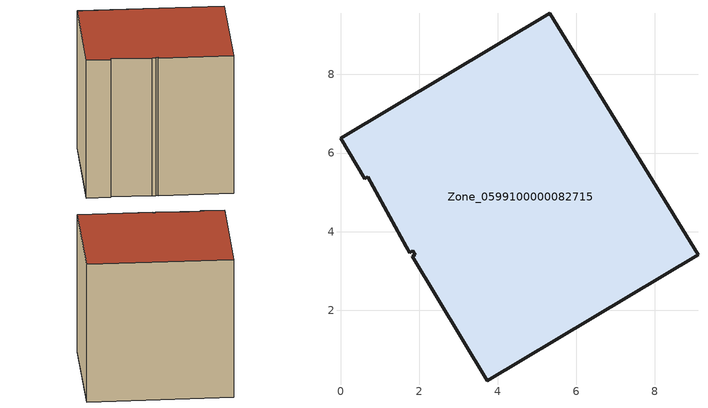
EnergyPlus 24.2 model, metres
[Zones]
Zone_0599100000082715
 floor ground (C_G): 1.67,3.61 0.7,5.4 0.62,5.35 0,6.37 5.33,9.56 9.1,3.42 3.74,0.2 1.82,3.37 1.9,3.42 1.84,3.51 1.76,3.47 z0
 wall outside (C_F): 0.7,5.4 1.67,3.61 1.76,3.47 1.84,3.51 1.9,3.42 1.82,3.37 3.74,0.2 9.1,3.42 5.33,9.56 0,6.37 0.62,5.35 0.7,5.4 z0:7.28
 roof outside (C_R): 9.1,3.42 5.33,9.56 0,6.37 0.62,5.35 0.7,5.4 1.67,3.61 1.76,3.47 1.84,3.51 1.9,3.42 1.82,3.37 3.74,0.2 z7.28
[BUILDING]
Pand.0599100000082715: North Axis=0; Terrain=City; Loads Convergence Tolerance Value=0.04; Temperature Convergence Tolerance Value=0.4; Solar Distribution=FullExterior; Maximum Number of Warmup Days=25; Minimum Number of Warmup Days=1
[Site:Location]
Rotterdam.The.Hague.AP_ZH_NLD Design_Conditions: Latitude=51.96; Longitude=4.45; Time Zone=1; Elevation=-4.5
[SITE:GROUNDTEMPERATURE:BUILDINGSURFACE]
18, 18, 18, 18, 18, 18, 18, 18, 18, 18, 18, 18
[MATERIAL] Thermal Absorptance=0.9; Solar Absorptance=0.7; Visible Absorptance=0.7
Name | Roughness | Thickness | Conductivity | Density | Specific Heat
G.TC.1946 | MediumSmooth | 0.15 | 1 | 540 | 1210
F.TC.1946 | Rough | 0.3 | 0.857143 | 1920 | 840
R.TC.1946 | MediumRough | 0.2 | 0.909091 | 1500 | 1000
[CONSTRUCTION]
C_G: G.TC.1946
C_F: F.TC.1946
C_R: R.TC.1946
[ZONE]
Zone_0599100000082715: Type=1; Multiplier=1; Ceiling Height=Autocalculate; Volume=Autocalculate; Floor Area=autocalculate; Part of Total Floor Area=Yes
[ZONEINFILTRATION:DESIGNFLOWRATE]
Infil_Zone_0599100000082715: Zone or ZoneList or Space or SpaceList=Zone_0599100000082715; Schedule=AlwaysOn; Design Flow Rate Calculation Method=Flow/Area; Flow Rate per Floor Area=0.003; Constant Term Coefficient=1; Temperature Term Coefficient=0; Velocity Term Coefficient=0; Velocity Squared Term Coefficient=0
[HVACTEMPLATE:ZONE:IDEALLOADSAIRSYSTEM]
Zone_0599100000082715: Maximum Heating Supply Air Temperature=50; Minimum Cooling Supply Air Temperature=13; Maximum Heating Supply Air Humidity Ratio=0.0156; Minimum Cooling Supply Air Humidity Ratio=0.0077; Heating Limit=NoLimit; Cooling Limit=NoLimit; Dehumidification Control Type=ConstantSensibleHeatRatio; Cooling Sensible Heat Ratio=0.7; Dehumidification Setpoint=60; Humidification Control Type=None; Humidification Setpoint=30; Outdoor Air Method=None; Outdoor Air Flow Rate per Person=0.00944; Outdoor Air Flow Rate per Zone Floor Area=0; Outdoor Air Flow Rate per Zone=0; Demand Controlled Ventilation Type=None; Outdoor Air Economizer Type=NoEconomizer; Heat Recovery Type=None; Sensible Heat Recovery Effectiveness=0.7; Latent Heat Recovery Effectiveness=0.65
[ZONECONTROL:THERMOSTAT]
ThermostatControl_Zone_0599100000082715: Zone or ZoneList=Zone_0599100000082715; Control Type Schedule=DualSetpointControlType; Control 1=Thermostat_Zone_0599100000082715; Temperature Difference Between Cutout And Setpoint=0
[THERMOSTATSETPOINT:DUALSETPOINT]
Thermostat_Zone_0599100000082715: Heating Setpoint Temperature Schedule=HeatingSetpoint_Zone_0599100000082715; Cooling Setpoint Temperature Schedule=CoolingSetpoint_Zone_0599100000082715
[SCHEDULE:COMPACT]
HeatingSetpoint_Zone_0599100000082715: Through: 12/31, For: AllDays, Until: 24:00, 21
CoolingSetpoint_Zone_0599100000082715: Through: 12/31, For: AllDays, Until: 24:00, 24
DualSetpointControlType: Through: 12/31, For: AllDays, Until: 24:00, 4
AlwaysOn: Through: 12/31, For: AllDays, Until: 24:00, 1
